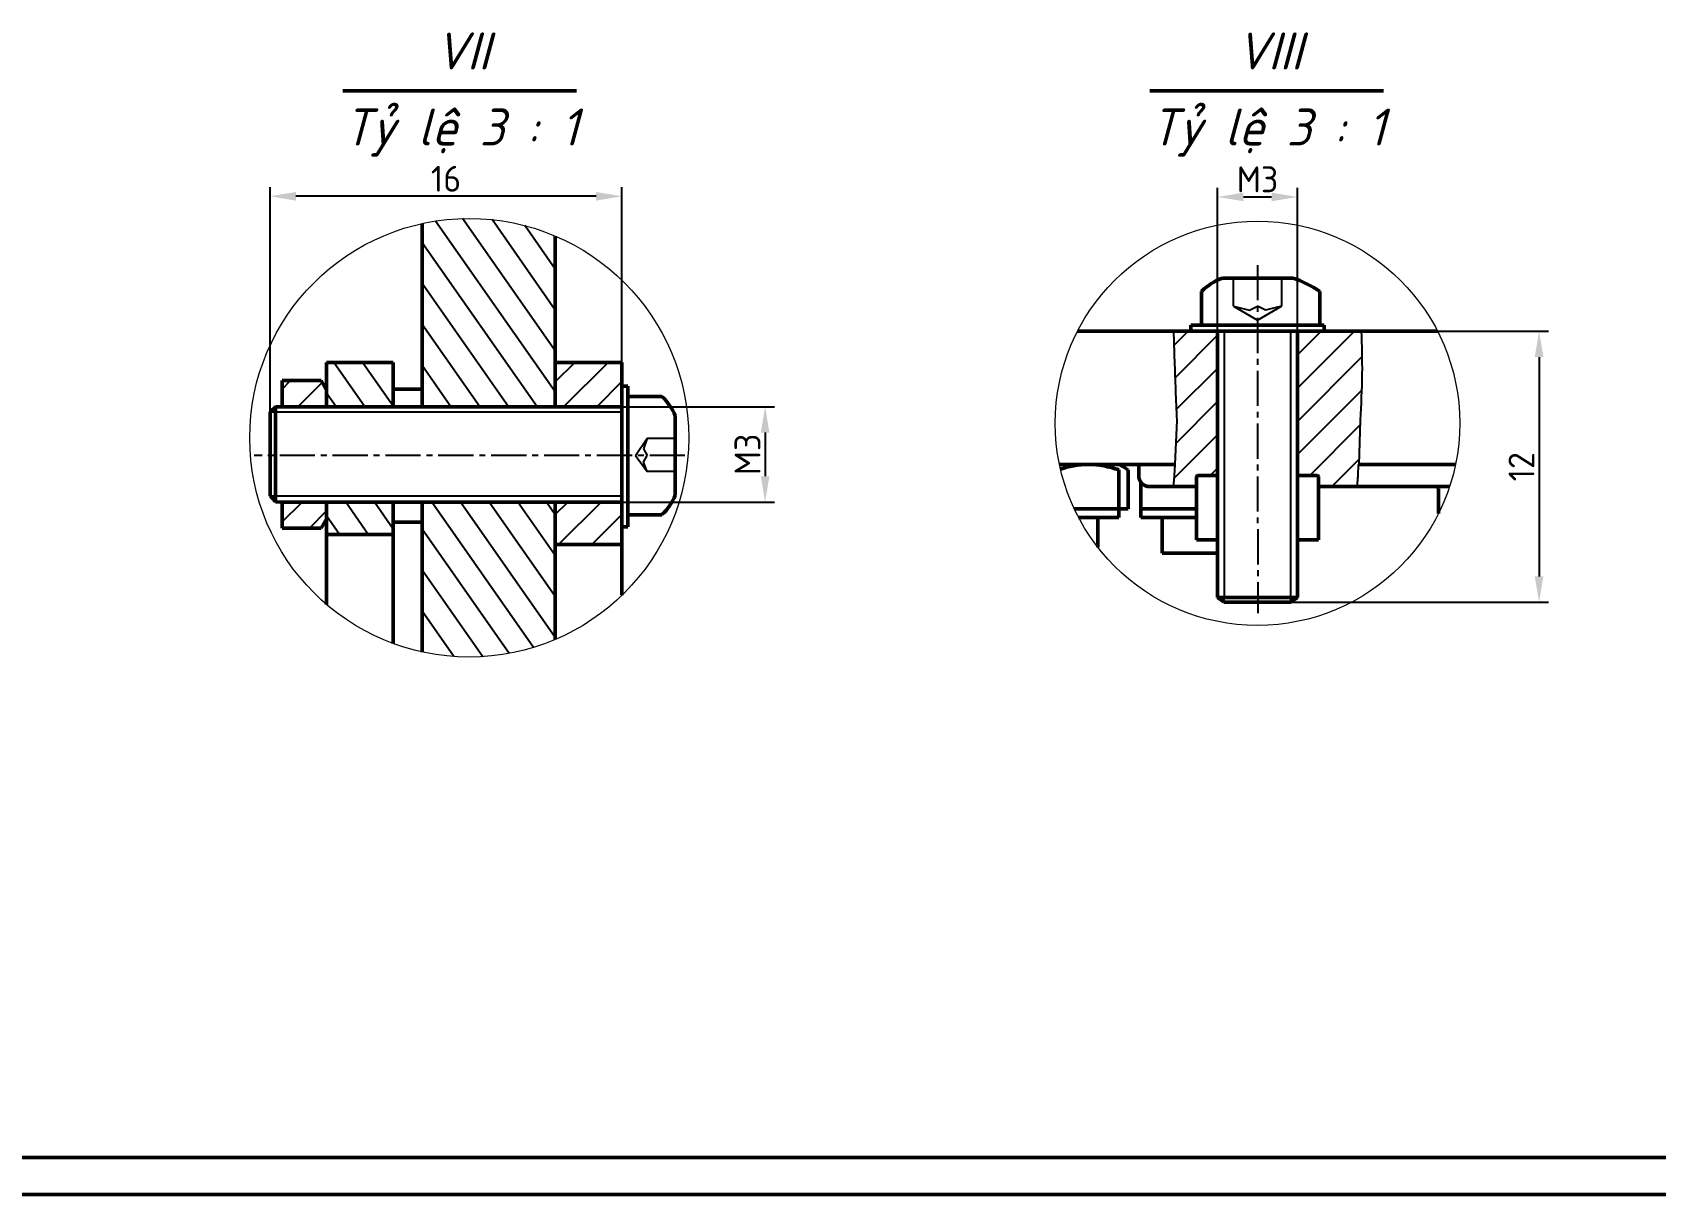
# Model space of a CAD drawing. Header units: millimetres. Extents: x 1895 to 3084, y 1125 to 1966.
# Drawn here: x 2489.8 to 2709.1, y 1124.6 to 1281.8 of the extents above; entities that cross this region are included whole.
import ezdxf

# ---------------------------------------------------------------- set-up
doc = ezdxf.new("R2010")
doc.units = ezdxf.units.MM
doc.header["$LTSCALE"] = 0.25
doc.linetypes.add('CENTER2', pattern=[28.575, 19.05, -3.175, 3.175, -3.175])
doc.layers.get('0').update_dxf_attribs({"lineweight": 25})
doc.layers.get('DEFPOINTS').update_dxf_attribs({"color": 6, "lineweight": 25})
for name, color, linetype, lineweight in [('CB', 171, 'Continuous', 50), ('Duong_manh', 3, 'Continuous', 25), ('net dam', 7, 'Continuous', 50), ('TAM', 1, 'CENTER2', 25)]:
    doc.layers.add(name, color=color, linetype=linetype, lineweight=lineweight)
doc.styles.add('Sample', font='', dxfattribs={"height": 3.5})
doc.styles.get("Standard").update_dxf_attribs({"font": 'arial.ttf'})
doc.styles.add('TCVN', font='', dxfattribs={"height": 3.5})
doc.styles.get('Sample').set_extended_font_data('TCVN 7284', italic=True)
doc.styles.get('TCVN').set_extended_font_data('TCVN 7284', italic=True)
doc.dimstyles.new('ISO_35', dxfattribs={"dimtxt": 3.5, "dimasz": 3.5, "dimexe": 1.25, "dimexo": 0, "dimtad": 1, "dimtoh": 1, "dimtxsty": 'Sample', "dimcen": 0, "dimclrd": 3, "dimclre": 3, "dimclrt": 2, "dimadec": 0, "dimazin": 0, "dimtfac": 1, "dimtmove": 0, "dimatfit": 3, "dimfxl": 1, "dimlwd": 25, "dimlwe": 25, "dimarcsym": 0})

# ---------------------------------------------------------------- blocks, each defined once
blk = doc.blocks.new('*D180')
at = {"layer": 'DEFPOINTS', "color": 0, "transparency": 16777216}
for p in [(2569.41, 1231.17), (2569.41, 1218.27), (2588.76, 1218.27)]:
    blk.add_point(p, dxfattribs=at)
at = {"layer": 'Duong_manh', "color": 3, "linetype": 'Continuous', "lineweight": 25, "transparency": 16777216}
for p, q in [((2569.41, 1231.17), (2590.01, 1231.17)), ((2588.76, 1227.67), (2588.76, 1221.77)), ((2569.41, 1218.27), (2590.01, 1218.27))]:
    blk.add_line(p, q, dxfattribs=at)
at = {"layer": 'Duong_manh', "color": 3, "transparency": 16777216}
for points in [[(2588.18, 1227.67), (2589.34, 1227.67), (2588.76, 1231.17)], [(2588.18, 1221.77), (2589.34, 1221.77), (2588.76, 1218.27)]]:
    blk.add_solid(points, dxfattribs=at)
at = {"layer": 'Duong_manh', "color": 2, "transparency": 16777216, "insert": (2586.38, 1224.72), "char_height": 3.5, "attachment_point": 5, "rotation": 90, "style": 'Sample'}
blk.add_mtext('{\\fTCVN 7284|b0|i0|c0|p34;M3}', dxfattribs=at)
blk = doc.blocks.new('*D181')
at = {"layer": 'DEFPOINTS', "color": 0, "transparency": 16777216}
for p in [(2660.7, 1259.53), (2649.9, 1241.37), (2660.7, 1241.37)]:
    blk.add_point(p, dxfattribs=at)
at = {"layer": 'Duong_manh', "color": 3, "linetype": 'Continuous', "lineweight": 25, "transparency": 16777216}
for p, q in [((2649.9, 1241.37), (2649.9, 1260.78)), ((2653.4, 1259.53), (2657.2, 1259.53)), ((2660.7, 1241.37), (2660.7, 1260.78))]:
    blk.add_line(p, q, dxfattribs=at)
at = {"layer": 'Duong_manh', "color": 3, "transparency": 16777216}
for points in [[(2653.4, 1260.11), (2653.4, 1258.95), (2649.9, 1259.53)], [(2657.2, 1260.11), (2657.2, 1258.95), (2660.7, 1259.53)]]:
    blk.add_solid(points, dxfattribs=at)
at = {"layer": 'Duong_manh', "color": 2, "transparency": 16777216, "insert": (2655.3, 1261.91), "char_height": 3.5, "attachment_point": 5, "style": 'Sample'}
blk.add_mtext('{\\fTCVN 7284|b0|i0|c0|p34;M3}', dxfattribs=at)
blk = doc.blocks.new('*D206')
at = {"layer": 'DEFPOINTS', "color": 0, "transparency": 16777216}
for p in [(2521.86, 1259.62), (2521.86, 1230.45), (2569.41, 1231.17)]:
    blk.add_point(p, dxfattribs=at)
at = {"layer": 'Duong_manh', "color": 3, "linetype": 'Continuous', "lineweight": 25, "transparency": 16777216}
for p, q in [((2521.86, 1230.45), (2521.86, 1260.87)), ((2565.91, 1259.62), (2525.36, 1259.62)), ((2569.41, 1231.17), (2569.41, 1260.87))]:
    blk.add_line(p, q, dxfattribs=at)
at = {"layer": 'Duong_manh', "color": 3, "transparency": 16777216}
for points in [[(2525.36, 1260.2), (2525.36, 1259.03), (2521.86, 1259.62)], [(2565.91, 1260.2), (2565.91, 1259.03), (2569.41, 1259.62)]]:
    blk.add_solid(points, dxfattribs=at)
at = {"layer": 'Duong_manh', "color": 2, "transparency": 16777216, "insert": (2545.64, 1261.99), "char_height": 3.5, "attachment_point": 5, "style": 'Sample'}
blk.add_mtext('{\\fTCVN 7284|b0|i0|c0|p34;16}', dxfattribs=at)
blk = doc.blocks.new('*D207')
at = {"layer": 'DEFPOINTS', "color": 0, "transparency": 16777216}
for p in [(2660.7, 1241.37), (2659.8, 1204.73), (2693.35, 1204.73)]:
    blk.add_point(p, dxfattribs=at)
at = {"layer": 'Duong_manh', "color": 3, "linetype": 'Continuous', "lineweight": 25, "transparency": 16777216}
for p, q in [((2660.7, 1241.37), (2694.6, 1241.37)), ((2693.35, 1237.87), (2693.35, 1208.23)), ((2659.8, 1204.73), (2694.6, 1204.73))]:
    blk.add_line(p, q, dxfattribs=at)
at = {"layer": 'Duong_manh', "color": 3, "transparency": 16777216}
for points in [[(2692.76, 1237.87), (2693.93, 1237.87), (2693.35, 1241.37)], [(2692.76, 1208.23), (2693.93, 1208.23), (2693.35, 1204.73)]]:
    blk.add_solid(points, dxfattribs=at)
at = {"layer": 'Duong_manh', "color": 2, "transparency": 16777216, "insert": (2690.97, 1223.05), "char_height": 3.5, "attachment_point": 5, "rotation": 90, "style": 'Sample'}
blk.add_mtext('{\\fTCVN 7284|b0|i0|c0|p34;12}', dxfattribs=at)

msp = doc.modelspace()

# ---------------------------------------------------------------- hatches: boundary and pattern name
h = msp.add_hatch()
h.set_pattern_fill('ANSI31', color=256, angle=80)
h.set_pattern_definition([(125, (3376.1062, -64.6183), (-2.600808, -1.821105), [])])
h.paths.add_polyline_path([(2542.411, 1255.932, -0.0764637), (2551.411, 1256.505), (2551.411, 1231.166), (2542.411, 1231.166)])
h.paths.add_polyline_path([(2551.411, 1256.505, -0.0787084), (2560.411, 1254.243), (2560.411, 1231.166), (2551.411, 1231.166)])
h.paths.add_polyline_path([(2551.411, 1218.266), (2560.411, 1218.266), (2560.411, 1199.686, -0.0787084), (2551.411, 1197.424)])
h.paths.add_polyline_path([(2542.411, 1218.266), (2551.411, 1218.266), (2551.411, 1197.424, -0.0764637), (2542.411, 1197.997)])
h.paths.add_polyline_path([(2529.511, 1237.166), (2538.511, 1237.166), (2538.511, 1231.166), (2529.511, 1231.166)])
h.paths.add_polyline_path([(2529.511, 1218.266), (2538.511, 1218.266), (2538.511, 1213.91), (2529.511, 1213.91)])
h = msp.add_hatch()
h.set_pattern_fill('ANSI31', color=256)
h.set_pattern_definition([(45, (-318.0172, -380.0415), (-2.245064, 2.245064), [])])
edge = h.paths.add_edge_path()
edge.add_line((2649.899, 1241.367), (2643.985, 1241.367))
edge.add_spline(control_points=[(2643.985, 1241.367), (2644.071, 1238.715), (2644.2, 1234.715), (2644.37, 1230.716), (2644.428, 1229.367)], knot_values=[0, 0, 0, 0, 0.6626873, 1, 1, 1, 1], degree=3, periodic=0)
edge.add_line((2644.428, 1229.367), (2649.899, 1229.367))
edge.add_line((2649.899, 1229.367), (2649.899, 1241.367))
edge = h.paths.add_edge_path()
edge.add_line((2649.899, 1229.367), (2644.428, 1229.367))
edge.add_line((2644.428, 1229.367), (2644.158, 1223.367))
edge.add_line((2644.158, 1223.367), (2644.12, 1223.367))
edge.add_line((2644.12, 1223.367), (2644.039, 1221.867))
edge.add_spline(control_points=[(2644.039, 1221.867), (2644.028, 1221.73), (2644.007, 1221.477), (2643.976, 1221.096), (2643.948, 1220.752), (2643.928, 1220.505), (2643.919, 1220.386), (2643.917, 1220.367)], knot_values=[0, 0, 0, 0, 0.2731125, 0.5052755, 0.7626139, 0.9607251, 1, 1, 1, 1], degree=3, periodic=0)
edge.add_line((2643.917, 1220.367), (2646.749, 1220.367))
edge.add_arc((2646.749, 1220.667), 0.3, 270.00708, 360.00601)
edge.add_line((2647.049, 1220.667), (2647.049, 1221.717))
edge.add_arc((2647.199, 1221.717), 0.15, 90.00632, 180.00435, ccw=False)
edge.add_line((2647.199, 1221.867), (2649.899, 1221.867))
edge.add_line((2649.899, 1221.867), (2649.899, 1229.367))
edge = h.paths.add_edge_path()
edge.add_spline(control_points=[(2669.17, 1229.367), (2669.282, 1231.451), (2669.496, 1235.449), (2669.381, 1239.451), (2669.325, 1241.367)], knot_values=[0, 0, 0, 0, 0.5214354, 1, 1, 1, 1], degree=3, periodic=0)
edge.add_line((2669.325, 1241.367), (2660.699, 1241.367))
edge.add_line((2660.699, 1241.367), (2660.699, 1229.367))
edge.add_line((2660.699, 1229.367), (2669.17, 1229.367))
edge = h.paths.add_edge_path()
edge.add_line((2669.17, 1229.367), (2660.699, 1229.367))
edge.add_line((2660.699, 1229.367), (2660.699, 1221.867))
edge.add_line((2660.699, 1221.867), (2663.399, 1221.867))
edge.add_arc((2663.399, 1221.717), 0.15, 0, 90.00878, ccw=False)
edge.add_line((2663.549, 1221.717), (2663.549, 1220.667))
edge.add_arc((2663.849, 1220.667), 0.3, 180.00419, 270.00525)
edge.add_line((2663.849, 1220.367), (2668.789, 1220.367))
edge.add_spline(control_points=[(2668.789, 1220.367), (2668.792, 1220.399), (2668.802, 1220.523), (2668.822, 1220.79), (2668.85, 1221.191), (2668.875, 1221.566), (2668.889, 1221.799), (2668.893, 1221.867)], knot_values=[0, 0, 0, 0, 0.0640553, 0.2496843, 0.5338774, 0.8654842, 1, 1, 1, 1], degree=3, periodic=0)
edge.add_line((2668.893, 1221.867), (2668.949, 1223.367))
edge.add_line((2668.949, 1223.367), (2668.973, 1223.367))
edge.add_line((2668.973, 1223.367), (2669.17, 1229.367))
h = msp.add_hatch()
h.set_pattern_fill('ANSI31', color=256)
h.set_pattern_definition([(45, (3376.1062, -64.6183), (-2.245064, 2.245064), [])])
h.paths.add_polyline_path([(2528.774, 1234.692), (2529.511, 1233.416), (2529.511, 1231.166), (2523.511, 1231.166), (2523.511, 1234.692)])
h.paths.add_polyline_path([(2523.511, 1214.766), (2523.511, 1218.266), (2529.511, 1218.266), (2529.511, 1216.016), (2528.759, 1214.766)])
h.paths.add_polyline_path([(2560.411, 1231.166), (2560.411, 1237.166), (2569.411, 1237.166), (2569.411, 1231.166)])
h.paths.add_polyline_path([(2560.411, 1212.521), (2560.411, 1218.266), (2569.411, 1218.266), (2569.411, 1212.521)])

# ---------------------------------------------------------------- linework, layer by layer
at = {"lineweight": 50}
for p, q in [((2531.711, 1273.892), (2563.283, 1273.892)), ((2640.747, 1273.892), (2672.32, 1273.892))]:
    msp.add_line(p, q, dxfattribs=at)
at = {"color": 7, "linetype": 'Continuous', "lineweight": 25}
for p, q in [((2646.899, 1241.367), (2649.899, 1241.367)), ((2660.699, 1241.367), (2663.699, 1241.367)), ((2644.158, 1223.367), (2644.428, 1229.367)), ((2669.17, 1229.367), (2668.973, 1223.367)), ((2644.12, 1223.367), (2644.039, 1221.867)), ((2668.893, 1221.867), (2668.949, 1223.367))]:
    msp.add_line(p, q, dxfattribs=at)
at = {"color": 7, "linetype": 'Continuous', "lineweight": 18}
for centre, radius in [((2548.773, 1226.966), 29.658), ((2655.299, 1228.921), 27.329)]:
    msp.add_circle(centre, radius, dxfattribs=at)
at = {"color": 7, "linetype": 'Continuous', "lineweight": 25}
for points, knots in [([(2644.428, 1229.367), (2644.37, 1230.716), (2644.2, 1234.715), (2644.071, 1238.715), (2643.985, 1241.367)], [0, 0, 0, 0, 0.33731268, 1, 1, 1, 1]), ([(2669.325, 1241.367), (2669.381, 1239.451), (2669.496, 1235.449), (2669.282, 1231.451), (2669.17, 1229.367)], [0, 0, 0, 0, 0.4785646, 1, 1, 1, 1]), ([(2644.039, 1221.867), (2644.028, 1221.73), (2644.007, 1221.477), (2643.976, 1221.096), (2643.948, 1220.752), (2643.928, 1220.505), (2643.919, 1220.386), (2643.917, 1220.367)], [0, 0, 0, 0, 0.2731125, 0.5052755, 0.7626139, 0.9607251, 1, 1, 1, 1]), ([(2668.789, 1220.367), (2668.792, 1220.399), (2668.802, 1220.523), (2668.822, 1220.79), (2668.85, 1221.191), (2668.875, 1221.566), (2668.889, 1221.799), (2668.893, 1221.867)], [0, 0, 0, 0, 0.0640553, 0.2496843, 0.5338774, 0.8654842, 1, 1, 1, 1])]:
    msp.add_open_spline(points, degree=3, knots=knots, dxfattribs=at)
at = {"layer": 'CB', "linetype": 'Continuous'}
for p, q in [((2542.411, 1231.166), (2542.411, 1255.933)), ((2560.411, 1231.166), (2560.411, 1254.244)), ((2651.099, 1248.567), (2650.547, 1248.567)), ((2659.499, 1248.567), (2651.099, 1248.567)), ((2660.051, 1248.567), (2659.499, 1248.567)), ((2647.737, 1246.767), (2647.737, 1242.199)), ((2663.699, 1242.199), (2663.699, 1246.767)), ((2643.985, 1241.367), (2630.969, 1241.367)), ((2643.985, 1241.367), (2659.799, 1241.367)), ((2649.899, 1241.367), (2649.899, 1205.367)), ((2659.799, 1241.367), (2669.325, 1241.367)), ((2660.699, 1205.367), (2660.699, 1241.367)), ((2679.629, 1241.367), (2669.325, 1241.367)), ((2529.511, 1237.166), (2538.511, 1237.166)), ((2560.411, 1237.166), (2569.411, 1237.166)), ((2523.511, 1231.166), (2523.511, 1234.692)), ((2523.511, 1234.692), (2528.774, 1234.692)), ((2528.774, 1234.692), (2529.511, 1233.416)), ((2522.611, 1231.166), (2522.611, 1219.766)), ((2523.511, 1231.166), (2542.411, 1231.166)), ((2570.223, 1232.547), (2574.811, 1232.547)), ((2576.611, 1219.199), (2576.611, 1229.918)), ((2628.541, 1223.367), (2644.158, 1223.367)), ((2637.548, 1222.79), (2636.549, 1223.367)), ((2636.549, 1217.367), (2636.549, 1222.63)), ((2637.545, 1222.784), (2637.811, 1222.63)), ((2637.811, 1217.367), (2637.811, 1222.63)), ((2639.249, 1223.367), (2639.249, 1221.867)), ((2647.049, 1220.367), (2647.049, 1221.717)), ((2647.199, 1221.867), (2649.899, 1221.867)), ((2660.699, 1221.867), (2663.399, 1221.867)), ((2663.549, 1220.367), (2663.549, 1221.717)), ((2668.973, 1223.367), (2682.057, 1223.367)), ((2522.611, 1219.766), (2522.611, 1218.297)), ((2639.549, 1217.367), (2639.549, 1220.967)), ((2643.917, 1220.367), (2640.749, 1220.367)), ((2643.917, 1220.367), (2646.749, 1220.367)), ((2646.749, 1220.367), (2647.049, 1220.367)), ((2647.049, 1220.367), (2647.049, 1214.367)), ((2663.549, 1214.367), (2663.549, 1220.367)), ((2663.549, 1220.367), (2663.849, 1220.367)), ((2663.849, 1220.367), (2668.789, 1220.367)), ((2681.254, 1220.367), (2668.789, 1220.367)), ((2679.749, 1220.067), (2679.749, 1216.712)), ((2569.411, 1218.266), (2523.511, 1218.266)), ((2523.511, 1214.766), (2523.511, 1218.266)), ((2542.411, 1197.998), (2542.411, 1218.266)), ((2560.411, 1199.687), (2560.411, 1218.266)), ((2569.411, 1205.666), (2569.411, 1218.266)), ((2630.533, 1217.367), (2632.424, 1217.367)), ((2632.424, 1217.367), (2636.549, 1217.367)), ((2636.549, 1216.167), (2636.549, 1217.367)), ((2636.549, 1217.367), (2637.811, 1217.367)), ((2639.549, 1217.367), (2639.549, 1216.167)), ((2639.549, 1217.367), (2643.674, 1217.367)), ((2643.674, 1217.367), (2647.049, 1217.367)), ((2529.511, 1216.016), (2528.759, 1214.766)), ((2570.223, 1216.569), (2574.811, 1216.569)), ((2631.129, 1216.167), (2636.549, 1216.167)), ((2633.699, 1212.178), (2633.699, 1216.167)), ((2639.549, 1216.167), (2647.049, 1216.167)), ((2642.399, 1216.167), (2642.399, 1211.367)), ((2523.511, 1214.766), (2528.774, 1214.766)), ((2529.511, 1213.91), (2538.511, 1213.91)), ((2529.511, 1213.91), (2529.511, 1204.415)), ((2538.511, 1213.91), (2538.511, 1199.14)), ((2647.049, 1213.167), (2647.049, 1214.367)), ((2663.549, 1214.367), (2663.549, 1213.167)), ((2569.411, 1212.521), (2560.411, 1212.521)), ((2649.899, 1211.367), (2642.399, 1211.367)), ((2649.899, 1205.367), (2660.699, 1205.367))]:
    msp.add_line(p, q, dxfattribs=at)
at = {"layer": 'CB'}
for p, q in [((2646.303, 1242.199), (2664.304, 1242.199)), ((2646.303, 1242.199), (2646.303, 1241.367)), ((2664.304, 1242.199), (2664.305, 1241.377)), ((2529.511, 1237.166), (2529.511, 1231.166)), ((2538.511, 1237.166), (2538.511, 1231.166)), ((2569.411, 1237.166), (2569.411, 1231.166)), ((2538.511, 1233.548), (2542.411, 1233.548)), ((2570.223, 1233.939), (2569.411, 1233.939)), ((2570.223, 1233.939), (2570.223, 1214.929)), ((2522.611, 1231.166), (2521.86, 1230.454)), ((2521.86, 1219.1), (2521.86, 1230.454)), ((2523.511, 1231.166), (2522.611, 1231.166)), ((2542.411, 1231.166), (2569.411, 1231.166)), ((2569.411, 1231.166), (2569.411, 1218.266)), ((2521.86, 1219.1), (2522.611, 1218.297)), ((2522.611, 1218.297), (2523.511, 1218.266)), ((2529.511, 1213.91), (2529.511, 1218.266)), ((2538.511, 1213.91), (2538.511, 1218.266)), ((2538.511, 1215.568), (2542.411, 1215.568)), ((2570.223, 1214.929), (2569.411, 1214.929)), ((2647.049, 1213.167), (2649.899, 1213.167)), ((2663.549, 1213.167), (2660.699, 1213.167)), ((2649.899, 1205.367), (2650.799, 1204.734)), ((2650.799, 1204.734), (2659.799, 1204.734)), ((2659.799, 1204.734), (2660.699, 1205.367)), ((1920.255, 1129.639), (3079.255, 1129.639)), ((1895.255, 1124.639), (3084.255, 1124.639))]:
    msp.add_line(p, q, dxfattribs=at)
at = {"layer": 'CB', "linetype": 'Continuous'}
for centre, radius, start, end in [((2653.423, 1240.983), 8.11, 110.76839, 134.51465), ((2655.298, 1234.338), 15.001, 55.94423, 71.52974), ((2569.818, 1227.199), 7.316, 21.81568, 46.97201), ((2640.749, 1221.867), 1.5, 179.99945, 269.9997), ((2647.199, 1221.717), 0.15, 90.00632, 180.00435), ((2663.399, 1221.717), 0.15, 359.99929, 89.99217), ((2679.449, 1220.067), 0.3, 359.99052, 90.00841), ((2569.818, 1221.918), 7.316, 313.02799, 338.18432)]:
    msp.add_arc(centre, radius, start, end, dxfattribs=at)
for points, knots in [([(2632.424, 1223.367), (2632.326, 1223.366), (2631.908, 1223.362), (2631.166, 1223.307), (2630.204, 1223.153), (2629.373, 1222.962), (2628.868, 1222.804), (2628.677, 1222.744)], [0, 0, 0, 0, 0.0768604, 0.3293885, 0.5839053, 0.8428438, 1, 1, 1, 1]), ([(2636.549, 1222.63), (2636.216, 1222.735), (2635.551, 1222.945), (2634.527, 1223.177), (2633.483, 1223.336), (2632.777, 1223.356), (2632.424, 1223.367)], [0, 0, 0, 0, 0.2486653, 0.4971012, 0.7480268, 1, 1, 1, 1])]:
    msp.add_open_spline(points, degree=3, knots=knots, dxfattribs=at)
at = {"layer": 'Duong_manh'}
for p, q in [((2652.07, 1244.757), (2652.07, 1248.567)), ((2652.07, 1244.757), (2654.216, 1244.208)), ((2654.216, 1244.208), (2655.301, 1244.757)), ((2656.386, 1244.208), (2655.301, 1244.757)), ((2658.532, 1244.757), (2656.386, 1244.208)), ((2521.86, 1230.454), (2569.411, 1230.454)), ((2571.241, 1224.558), (2572.801, 1226.921)), ((2572.801, 1226.918), (2572.342, 1225.464)), ((2571.241, 1224.558), (2572.801, 1222.395)), ((2572.342, 1225.464), (2572.801, 1224.558)), ((2572.342, 1223.653), (2572.801, 1224.558)), ((2572.801, 1222.395), (2572.342, 1223.653)), ((2521.86, 1219.123), (2569.411, 1219.123)), ((2650.799, 1204.734), (2650.799, 1205.367)), ((2659.799, 1204.734), (2659.799, 1205.367))]:
    msp.add_line(p, q, dxfattribs=at)
at = {"layer": 'Duong_manh', "linetype": 'Continuous', "lineweight": 25}
for p, q in [((2658.531, 1248.567), (2658.531, 1244.757)), ((2652.07, 1244.757), (2655.301, 1242.891)), ((2655.301, 1242.891), (2658.532, 1244.757)), ((2650.799, 1241.367), (2650.799, 1205.367)), ((2659.799, 1205.367), (2659.799, 1241.367))]:
    msp.add_line(p, q, dxfattribs=at)
at = {"layer": 'Duong_manh', "linetype": 'Continuous'}
for p, q in [((2572.801, 1226.921), (2576.611, 1226.921)), ((2572.801, 1226.918), (2572.801, 1226.921)), ((2576.611, 1222.395), (2572.801, 1222.395))]:
    msp.add_line(p, q, dxfattribs=at)
at = {"layer": 'TAM', "lineweight": 25}
for p, q in [((2655.299, 1250.326), (2655.327, 1203.27)), ((2577.931, 1224.558), (2519.709, 1224.558))]:
    msp.add_line(p, q, dxfattribs=at)

# ---------------------------------------------------------------- texts
at = {"layer": 'net dam', "char_height": 5, "attachment_point": 5}
for s, insert in [('{\\fTCVN 7284|b0|i1|c0|p34;VII}', (2547.856, 1279.273)), ('{\\fTCVN 7284|b0|i1|c0|p34;VIII}', (2656.893, 1279.273))]:
    msp.add_mtext_dynamic_manual_height_columns(s, width=74.83372, gutter_width=12.5, heights=[0], dxfattribs=dict(at, insert=insert))
at = {"layer": 'net dam', "char_height": 5, "attachment_point": 5, "style": 'TCVN'}
for insert in [(2547.669, 1268.23), (2656.706, 1268.23)]:
    msp.add_mtext_dynamic_manual_height_columns('Tỷ lệ 3 : 1', width=74.83372, gutter_width=12.5, heights=[0], dxfattribs=dict(at, insert=insert))

# ---------------------------------------------------------------- dimensions: what is measured, and where the dimension line sits
at = {"layer": 'Duong_manh'}
for base, p1, p2, text, picture, middle in [((2521.86, 1259.617), (2569.411, 1231.166), (2521.86, 1230.454), '{\\fTCVN 7284|b0|i0|c0|p34;16}', '*D206', (2545.635, 1259.617)), ((2660.699, 1259.532), (2649.899, 1241.367), (2660.699, 1241.367), '{\\fTCVN 7284|b0|i0|c0|p34;M3}', '*D181', (2655.299, 1259.532))]:
    dim = msp.add_linear_dim(base=base, p1=p1, p2=p2, text=text, dimstyle='ISO_35', override={"dimlfac": 0.5}, dxfattribs=at)
    dim.commit()
    dim.dimension.update_dxf_attribs({"geometry": picture, "text_midpoint": middle, "dimtype": 160})
for base, p1, p2, text, picture, middle in [((2693.348, 1204.734), (2660.699, 1241.367), (2659.799, 1204.734), '{\\fTCVN 7284|b0|i0|c0|p34;12}', '*D207', (2690.973, 1223.05)), ((2588.76, 1218.266), (2569.411, 1231.166), (2569.411, 1218.266), '{\\fTCVN 7284|b0|i0|c0|p34;M3}', '*D180', (2586.385, 1224.716))]:
    dim = msp.add_linear_dim(base=base, p1=p1, p2=p2, angle=90, text=text, dimstyle='ISO_35', override={"dimlfac": 0.5}, dxfattribs=at)
    dim.commit()
    dim.dimension.update_dxf_attribs({"geometry": picture, "text_midpoint": middle})

doc.saveas('drawing.dxf')
